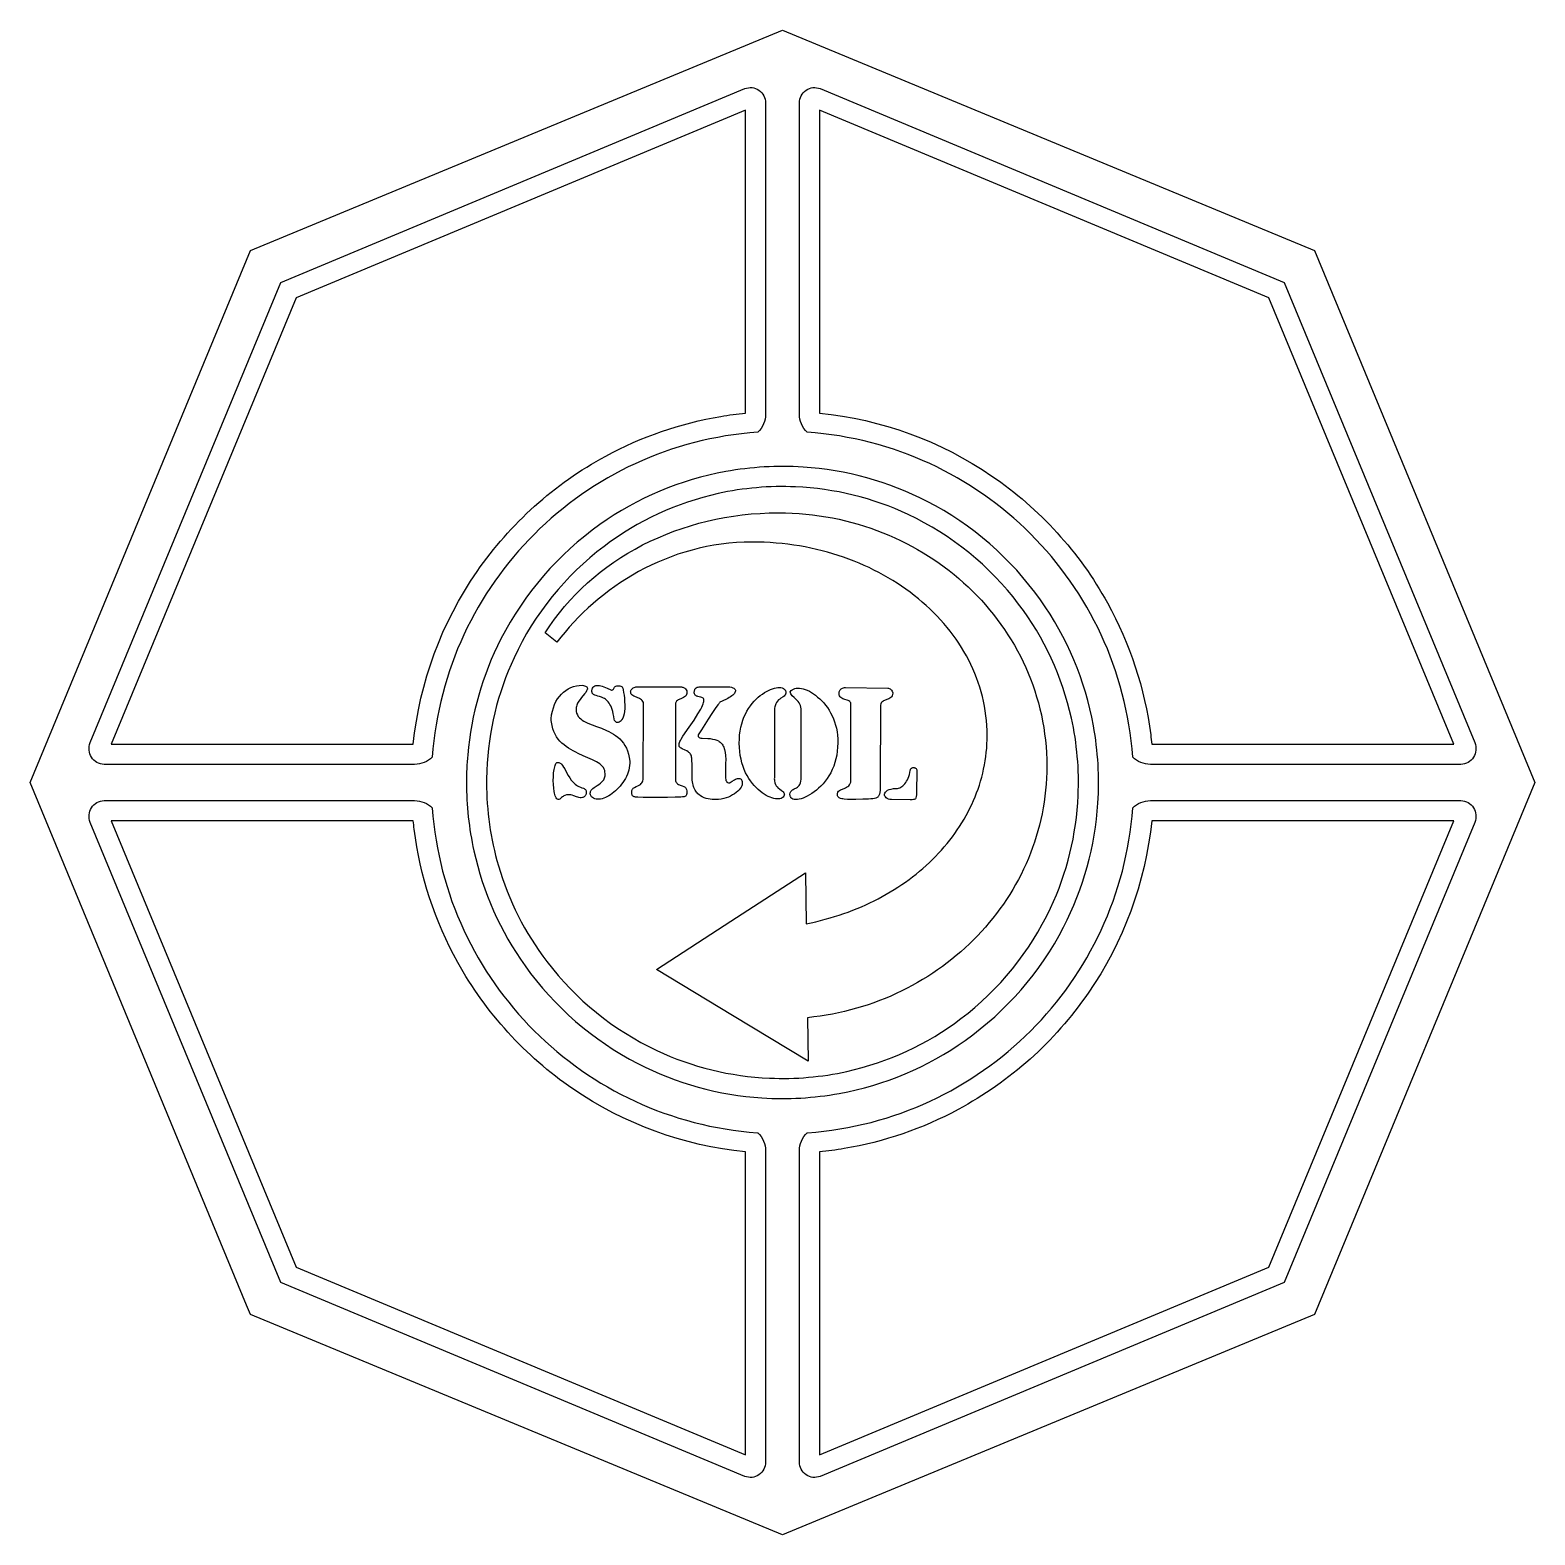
# Model space of a CAD drawing. Extents: x 0 to 300, y 0 to 300.
import ezdxf

# ---------------------------------------------------------------- set-up
doc = ezdxf.new("R2010")
doc.units = 0
doc.layers.add('Nível Padrão', color=18, linetype='CONTINUOUS')

msp = doc.modelspace()

# ---------------------------------------------------------------- linework, layer by layer
at = {"layer": 'Nível Padrão'}
for points in [[(43.93, 43.93), (43.17, 45.79), (0, 150), (43.93, 256.07), (150, 300), (256.07, 256.07), (300, 150), (256.07, 43.93), (150, 0), (43.93, 43.93)], [(102.69, 179.85), (103.59, 181.22), (104.54, 182.55), (105.53, 183.85), (106.57, 185.12), (107.65, 186.35), (108.78, 187.54), (109.94, 188.7), (111.15, 189.82), (112.4, 190.9), (113.68, 191.94), (115, 192.94), (116.36, 193.91), (117.75, 194.83), (119.17, 195.71), (120.63, 196.55), (122.12, 197.35), (123.64, 198.1), (125.18, 198.81), (126.76, 199.47), (128.36, 200.09), (129.98, 200.67), (131.63, 201.2), (133.3, 201.68), (135, 202.11), (136.71, 202.49), (138.45, 202.83), (140.2, 203.11), (141.97, 203.35), (143.75, 203.53), (145.56, 203.66), (147.37, 203.74), (149.19, 203.77), (150.58, 203.75), (151.95, 203.7), (153.31, 203.62), (154.66, 203.51), (156.01, 203.36), (157.34, 203.19), (158.66, 202.98), (159.98, 202.74), (161.28, 202.48), (162.56, 202.18), (163.84, 201.85), (165.1, 201.5), (166.35, 201.12), (167.59, 200.71), (168.81, 200.27), (170.02, 199.8), (171.21, 199.31), (172.39, 198.79), (173.55, 198.25), (174.69, 197.67), (175.82, 197.08), (176.94, 196.46), (178.03, 195.81), (179.11, 195.15), (180.16, 194.45), (181.2, 193.74), (182.22, 193), (183.22, 192.24), (184.21, 191.46), (185.17, 190.65), (186.11, 189.83), (187.02, 188.98), (187.92, 188.11), (188.8, 187.23), (189.65, 186.32), (190.48, 185.4), (191.28, 184.45), (192.07, 183.49), (192.82, 182.51), (193.56, 181.51), (194.27, 180.49), (194.95, 179.46), (195.61, 178.41), (196.24, 177.35), (196.84, 176.27), (197.42, 175.17), (197.97, 174.06), (198.49, 172.94), (198.98, 171.8), (199.45, 170.64), (199.88, 169.48), (200.29, 168.3), (200.66, 167.11), (201.01, 165.9), (201.32, 164.69), (201.61, 163.46), (201.86, 162.22), (202.08, 160.97), (202.26, 159.72), (202.42, 158.45), (202.54, 157.17), (202.63, 155.89), (202.68, 154.59), (202.69, 153.29), (202.68, 152.07), (202.63, 150.86), (202.56, 149.66), (202.45, 148.47), (202.32, 147.28), (202.16, 146.1), (201.96, 144.93), (201.75, 143.77), (201.5, 142.62), (201.22, 141.48), (200.92, 140.35), (200.59, 139.23), (200.24, 138.12), (199.85, 137.02), (199.45, 135.93), (199.01, 134.85), (198.55, 133.79), (198.07, 132.74), (197.56, 131.69), (197.03, 130.67), (196.48, 129.65), (195.9, 128.65), (195.3, 127.67), (194.67, 126.69), (194.03, 125.74), (193.36, 124.79), (192.67, 123.86), (191.96, 122.95), (191.22, 122.06), (190.47, 121.17), (189.7, 120.31), (188.9, 119.46), (188.09, 118.63), (187.26, 117.82), (186.4, 117.02), (185.53, 116.25), (184.64, 115.49), (183.74, 114.75), (182.81, 114.02), (181.87, 113.32), (180.91, 112.64), (179.94, 111.98), (178.95, 111.34), (177.94, 110.71), (176.92, 110.11), (175.88, 109.53), (174.83, 108.98), (173.76, 108.44), (172.68, 107.93), (171.59, 107.43), (170.48, 106.97), (169.36, 106.52), (168.22, 106.1), (167.08, 105.7), (165.92, 105.33), (164.75, 104.98), (163.56, 104.65), (162.37, 104.36), (161.17, 104.08), (159.95, 103.83), (158.73, 103.61), (157.49, 103.42), (156.25, 103.25), (155, 103.11), (155.13, 94.43), (140.01, 103.56), (124.9, 112.69), (139.73, 122.35), (154.57, 132), (154.72, 121.84), (155.69, 122.04), (156.64, 122.25), (157.59, 122.48), (158.53, 122.73), (159.47, 122.99), (160.39, 123.26), (161.3, 123.55), (162.21, 123.86), (163.11, 124.18), (163.99, 124.52), (164.87, 124.87), (165.73, 125.23), (166.59, 125.61), (167.43, 126.01), (168.26, 126.41), (169.08, 126.83), (169.9, 127.27), (170.69, 127.72), (171.48, 128.18), (172.26, 128.65), (173.02, 129.14), (173.77, 129.64), (174.5, 130.15), (175.23, 130.67), (175.94, 131.21), (176.63, 131.75), (177.32, 132.31), (177.99, 132.88), (178.64, 133.46), (179.28, 134.06), (179.91, 134.66), (180.52, 135.27), (181.12, 135.9), (181.7, 136.53), (182.26, 137.18), (182.81, 137.83), (183.34, 138.49), (183.86, 139.17), (184.36, 139.85), (184.84, 140.54), (185.31, 141.24), (185.76, 141.95), (186.19, 142.67), (186.6, 143.4), (187, 144.13), (187.38, 144.87), (187.74, 145.62), (188.08, 146.38), (188.4, 147.15), (188.7, 147.92), (188.98, 148.7), (189.25, 149.48), (189.49, 150.28), (189.72, 151.07), (189.92, 151.88), (190.1, 152.69), (190.27, 153.51), (190.41, 154.33), (190.53, 155.16), (190.63, 155.99), (190.71, 156.83), (190.76, 157.68), (190.79, 158.52), (190.81, 159.38), (190.79, 160.37), (190.74, 161.36), (190.67, 162.34), (190.56, 163.32), (190.43, 164.29), (190.27, 165.25), (190.07, 166.2), (189.85, 167.15), (189.61, 168.08), (189.33, 169.01), (189.03, 169.93), (188.7, 170.84), (188.34, 171.74), (187.96, 172.63), (187.56, 173.51), (187.12, 174.38), (186.67, 175.24), (186.18, 176.09), (185.68, 176.93), (185.15, 177.75), (184.6, 178.57), (184.02, 179.37), (183.42, 180.16), (182.8, 180.93), (182.16, 181.7), (181.5, 182.44), (180.81, 183.18), (180.11, 183.9), (179.38, 184.61), (178.63, 185.3), (177.87, 185.98), (177.08, 186.64), (176.28, 187.29), (175.45, 187.92), (174.61, 188.53), (173.75, 189.13), (172.88, 189.71), (171.98, 190.27), (171.07, 190.82), (170.15, 191.35), (169.2, 191.86), (168.24, 192.35), (167.27, 192.83), (166.28, 193.28), (165.28, 193.72), (164.26, 194.13), (163.23, 194.53), (162.19, 194.9), (161.13, 195.26), (160.06, 195.59), (158.98, 195.91), (157.88, 196.2), (156.78, 196.47), (155.66, 196.72), (154.53, 196.95), (153.39, 197.15), (152.24, 197.33), (151.08, 197.49), (149.92, 197.62), (148.74, 197.74), (147.55, 197.82), (146.36, 197.88), (145.16, 197.92), (143.95, 197.93), (142.39, 197.91), (140.84, 197.83), (139.31, 197.7), (137.8, 197.52), (136.31, 197.3), (134.84, 197.03), (133.39, 196.71), (131.96, 196.35), (130.55, 195.95), (129.16, 195.5), (127.79, 195.02), (126.45, 194.49), (125.12, 193.93), (123.83, 193.34), (122.55, 192.71), (121.3, 192.04), (120.08, 191.35), (118.88, 190.62), (117.71, 189.87), (116.56, 189.08), (115.44, 188.27), (114.35, 187.44), (113.28, 186.58), (112.24, 185.7), (111.24, 184.79), (110.26, 183.87), (109.31, 182.93), (108.39, 181.97), (107.5, 180.99), (106.65, 180), (105.82, 178.99), (105.03, 177.98), (102.69, 179.85)], [(108.85, 164.54), (108.88, 164.15), (108.96, 163.79), (109.1, 163.47), (109.28, 163.17), (109.5, 162.9), (109.77, 162.66), (110.08, 162.43), (110.41, 162.23), (110.78, 162.03), (111.18, 161.85), (112.03, 161.5), (112.95, 161.16), (113.91, 160.8), (114.88, 160.4), (115.35, 160.17), (115.82, 159.93), (116.28, 159.66), (116.73, 159.36), (117.15, 159.04), (117.55, 158.68), (117.93, 158.29), (118.28, 157.86), (118.6, 157.38), (118.88, 156.87), (119.12, 156.3), (119.31, 155.68), (119.46, 155.01), (119.57, 154.28), (119.57, 153.83), (119.53, 153.38), (119.46, 152.93), (119.36, 152.49), (119.23, 152.05), (119.07, 151.63), (118.88, 151.21), (118.67, 150.8), (118.44, 150.4), (118.19, 150.02), (117.92, 149.65), (117.63, 149.29), (117.33, 148.96), (117.02, 148.64), (116.7, 148.33), (116.37, 148.05), (116.03, 147.8), (115.69, 147.56), (115.35, 147.35), (115.01, 147.16), (114.68, 147), (114.35, 146.87), (114.02, 146.77), (113.71, 146.7), (113.4, 146.66), (113.11, 146.65), (112.84, 146.68), (112.58, 146.75), (112.34, 146.85), (112.12, 146.99), (111.93, 147.16), (111.76, 147.38), (111.7, 147.57), (111.67, 147.74), (111.67, 147.9), (111.69, 148.06), (111.73, 148.2), (111.78, 148.33), (111.86, 148.45), (111.95, 148.57), (112.18, 148.79), (112.45, 149), (113.08, 149.4), (113.4, 149.61), (113.71, 149.84), (114, 150.1), (114.13, 150.24), (114.25, 150.39), (114.36, 150.55), (114.45, 150.72), (114.53, 150.91), (114.58, 151.11), (114.62, 151.32), (114.64, 151.55), (114.64, 151.8), (114.61, 152.06), (114.59, 152.22), (114.56, 152.38), (114.46, 152.68), (114.31, 152.96), (114.11, 153.22), (113.86, 153.47), (113.57, 153.7), (113.25, 153.92), (112.89, 154.13), (112.51, 154.34), (112.09, 154.54), (111.2, 154.94), (110.25, 155.34), (109.27, 155.78), (108.78, 156.02), (108.29, 156.28), (107.81, 156.55), (107.34, 156.84), (106.88, 157.15), (106.44, 157.48), (106.03, 157.85), (105.64, 158.24), (105.28, 158.66), (104.95, 159.12), (104.66, 159.62), (104.41, 160.15), (104.21, 160.72), (104.12, 161.03), (104.05, 161.34), (103.99, 161.67), (103.94, 162.01), (103.91, 162.36), (103.89, 162.72), (103.98, 163.49), (104.13, 164.21), (104.32, 164.89), (104.56, 165.53), (104.84, 166.12), (105.16, 166.67), (105.53, 167.16), (105.92, 167.61), (106.35, 168.01), (106.81, 168.36), (107.3, 168.66), (107.81, 168.91), (108.35, 169.11), (108.9, 169.26), (109.47, 169.35), (110.05, 169.39), (110.31, 169.34), (110.53, 169.28), (110.71, 169.22), (110.86, 169.14), (110.97, 169.06), (111.04, 168.97), (111.09, 168.87), (111.11, 168.76), (111.1, 168.64), (111.07, 168.52), (111.02, 168.39), (110.95, 168.25), (110.76, 167.96), (110.52, 167.65), (109.95, 166.96), (109.66, 166.58), (109.39, 166.2), (109.16, 165.8), (109.06, 165.59), (108.98, 165.39), (108.91, 165.18), (108.87, 164.97), (108.85, 164.75), (108.85, 164.54)], [(115.75, 168.47), (115.89, 168.42), (116.02, 168.42), (116.13, 168.46), (116.23, 168.54), (116.32, 168.64), (116.4, 168.76), (116.54, 168.99), (116.58, 169.06), (116.64, 169.12), (116.79, 169.21), (116.98, 169.26), (117.19, 169.29), (117.4, 169.28), (117.6, 169.26), (117.78, 169.22), (117.91, 169.16), (117.98, 169.14), (118.04, 169.07), (118.09, 168.97), (118.15, 168.83), (118.25, 168.45), (118.33, 167.97), (118.41, 167.4), (118.47, 166.78), (118.51, 166.12), (118.54, 165.45), (118.54, 164.78), (118.49, 164.18), (118.41, 163.66), (118.3, 163.22), (118.16, 162.85), (118, 162.54), (117.82, 162.3), (117.63, 162.13), (117.44, 162.01), (117.25, 161.95), (117.07, 161.94), (116.9, 161.98), (116.74, 162.07), (116.61, 162.21), (116.5, 162.39), (116.43, 162.6), (116.35, 163.16), (116.26, 163.67), (116.15, 164.13), (116.03, 164.55), (115.89, 164.92), (115.75, 165.26), (115.59, 165.56), (115.42, 165.83), (115.25, 166.06), (115.07, 166.27), (114.89, 166.44), (114.7, 166.6), (114.51, 166.73), (114.32, 166.84), (113.93, 167.01), (113.55, 167.14), (113.2, 167.24), (112.87, 167.32), (112.58, 167.42), (112.45, 167.48), (112.33, 167.55), (112.23, 167.63), (112.15, 167.72), (112.08, 167.84), (112.03, 167.97), (112, 168.12), (111.99, 168.3), (112.04, 168.58), (112.13, 168.81), (112.25, 169), (112.4, 169.14), (112.57, 169.25), (112.76, 169.31), (112.98, 169.35), (113.23, 169.35), (113.49, 169.32), (113.77, 169.27), (114.06, 169.19), (114.37, 169.08), (115.04, 168.81), (115.75, 168.47)], [(119.74, 168.02), (119.73, 168.14), (119.75, 168.26), (119.78, 168.36), (119.82, 168.46), (119.93, 168.63), (120.08, 168.77), (120.25, 168.88), (120.43, 168.96), (120.6, 169.01), (120.76, 169.04), (124.63, 169.07), (127.53, 169.07), (129.65, 169.04), (129.84, 169.04), (130, 169.01), (130.15, 168.98), (130.29, 168.93), (130.41, 168.87), (130.52, 168.81), (130.69, 168.65), (130.82, 168.48), (130.9, 168.3), (130.95, 168.12), (130.96, 167.96), (130.95, 167.74), (130.88, 167.55), (130.77, 167.37), (130.63, 167.22), (130.46, 167.09), (130.27, 166.97), (129.84, 166.75), (129.42, 166.55), (129.22, 166.45), (129.05, 166.34), (128.9, 166.23), (128.78, 166.1), (128.71, 165.96), (128.68, 165.8), (128.68, 150.58), (128.7, 150.35), (128.75, 150.15), (128.84, 149.99), (128.96, 149.84), (129.1, 149.73), (129.26, 149.62), (129.44, 149.54), (129.62, 149.46), (130, 149.34), (130.33, 149.21), (130.48, 149.14), (130.6, 149.07), (130.68, 148.97), (130.73, 148.87), (130.84, 148.63), (130.91, 148.35), (130.94, 148.06), (130.91, 147.78), (130.88, 147.64), (130.84, 147.52), (130.78, 147.41), (130.71, 147.32), (130.63, 147.24), (130.53, 147.19), (130.41, 147.16), (130.28, 147.16), (130.09, 147.13), (129.73, 147.1), (128.6, 147.05), (127.08, 147.02), (125.38, 147), (123.7, 147), (122.22, 147.01), (121.16, 147.05), (120.84, 147.07), (120.7, 147.1), (120.55, 147.11), (120.42, 147.14), (120.31, 147.2), (120.21, 147.27), (120.12, 147.35), (120.06, 147.45), (120, 147.56), (119.96, 147.68), (119.93, 147.93), (119.94, 148.18), (119.99, 148.42), (120.08, 148.64), (120.15, 148.76), (120.24, 148.86), (120.36, 148.95), (120.5, 149.03), (120.83, 149.18), (121.18, 149.33), (121.53, 149.52), (121.7, 149.63), (121.85, 149.77), (121.98, 149.93), (122.1, 150.11), (122.18, 150.33), (122.24, 150.58), (122.3, 165.74), (122.26, 165.97), (122.18, 166.16), (122.05, 166.33), (121.88, 166.48), (121.69, 166.61), (121.48, 166.72), (121.02, 166.92), (120.56, 167.12), (120.34, 167.22), (120.15, 167.34), (119.99, 167.48), (119.86, 167.63), (119.77, 167.81), (119.74, 168.02)], [(130.16, 159.24), (131.4, 161), (132.39, 162.46), (133.14, 163.66), (133.69, 164.62), (133.9, 165.02), (134.06, 165.37), (134.19, 165.68), (134.27, 165.94), (134.32, 166.17), (134.34, 166.36), (134.33, 166.51), (134.3, 166.64), (134.24, 166.75), (134.16, 166.83), (134.06, 166.9), (133.95, 166.95), (133.69, 167.02), (133.4, 167.07), (133.11, 167.14), (132.97, 167.18), (132.84, 167.24), (132.72, 167.32), (132.61, 167.41), (132.52, 167.53), (132.44, 167.68), (132.42, 167.87), (132.42, 168.05), (132.43, 168.21), (132.45, 168.35), (132.49, 168.47), (132.54, 168.59), (132.6, 168.68), (132.67, 168.77), (132.82, 168.9), (133, 168.98), (133.18, 169.03), (133.36, 169.04), (139.51, 169.04), (139.82, 168.98), (140.08, 168.9), (140.29, 168.8), (140.44, 168.68), (140.55, 168.55), (140.61, 168.41), (140.62, 168.26), (140.59, 168.1), (140.53, 167.93), (140.42, 167.76), (140.28, 167.59), (140.1, 167.42), (139.9, 167.25), (139.66, 167.08), (139.4, 166.92), (139.11, 166.76), (137.83, 166.17), (137.65, 166.08), (137.53, 165.99), (137.44, 165.9), (137.4, 165.8), (137.28, 165.7), (137.1, 165.48), (136.58, 164.77), (135.91, 163.78), (135.19, 162.65), (133.85, 160.53), (133.19, 159.47), (133.16, 159.39), (133.16, 159.3), (133.19, 159.2), (133.26, 159.09), (133.38, 158.99), (133.53, 158.92), (133.73, 158.86), (133.98, 158.84), (135.09, 158.79), (135.59, 158.74), (136.06, 158.67), (136.49, 158.58), (136.88, 158.45), (137.24, 158.28), (137.4, 158.17), (137.56, 158.06), (137.7, 157.93), (137.84, 157.78), (137.96, 157.62), (138.08, 157.45), (138.18, 157.25), (138.28, 157.04), (138.36, 156.81), (138.44, 156.57), (138.56, 156), (138.63, 155.36), (138.67, 154.61), (138.66, 153.77), (138.66, 150.86), (138.67, 150.63), (138.73, 150.42), (138.81, 150.24), (138.92, 150.09), (139.05, 149.99), (139.21, 149.93), (139.29, 149.93), (139.38, 149.94), (139.47, 149.96), (139.57, 150.01), (139.99, 150.28), (140.4, 150.53), (140.61, 150.64), (140.83, 150.73), (141.05, 150.78), (141.28, 150.8), (141.47, 150.79), (141.63, 150.73), (141.76, 150.65), (141.85, 150.53), (141.92, 150.38), (141.96, 150.2), (141.97, 150), (141.96, 149.78), (141.93, 149.55), (141.86, 149.31), (141.73, 149.06), (141.55, 148.8), (141.33, 148.53), (141.07, 148.27), (140.77, 148.01), (140.43, 147.75), (140.06, 147.52), (139.65, 147.3), (139.22, 147.1), (138.76, 146.92), (138.28, 146.78), (137.78, 146.68), (137.26, 146.61), (136.72, 146.59), (136.35, 146.59), (135.96, 146.61), (135.56, 146.66), (135.16, 146.72), (134.76, 146.82), (134.37, 146.95), (133.99, 147.12), (133.63, 147.33), (133.29, 147.6), (133.13, 147.75), (132.97, 147.91), (132.83, 148.09), (132.7, 148.29), (132.57, 148.5), (132.46, 148.73), (132.35, 148.97), (132.26, 149.23), (132.18, 149.51), (132.11, 149.81), (132.06, 150.13), (132.02, 150.47), (132, 150.82), (131.99, 151.2), (131.96, 153.22), (131.93, 154.85), (131.89, 155.08), (131.84, 155.28), (131.76, 155.46), (131.67, 155.62), (131.57, 155.77), (131.45, 155.89), (131.33, 156.01), (131.19, 156.11), (130.9, 156.29), (130.6, 156.44), (130.02, 156.7), (129.77, 156.85), (129.67, 156.92), (129.57, 157.01), (129.49, 157.11), (129.43, 157.21), (129.39, 157.33), (129.37, 157.46), (129.37, 157.61), (129.39, 157.78), (129.45, 157.97), (129.53, 158.17), (129.64, 158.4), (129.78, 158.66), (130.16, 159.24)], [(141.39, 157.82), (141.4, 158.66), (141.45, 159.48), (141.54, 160.26), (141.68, 161.01), (141.86, 161.72), (142.08, 162.4), (142.32, 163.04), (142.6, 163.65), (142.91, 164.23), (143.24, 164.78), (143.59, 165.29), (143.96, 165.76), (144.34, 166.21), (144.74, 166.62), (145.15, 166.99), (145.56, 167.33), (145.98, 167.64), (146.39, 167.92), (146.81, 168.16), (147.22, 168.37), (147.62, 168.55), (148.01, 168.69), (148.38, 168.8), (148.74, 168.88), (149.08, 168.92), (149.39, 168.93), (149.68, 168.91), (149.94, 168.85), (150.17, 168.77), (150.36, 168.64), (150.51, 168.49), (150.62, 168.3), (150.66, 168.15), (150.67, 168.01), (150.67, 167.88), (150.66, 167.77), (150.63, 167.66), (150.59, 167.56), (150.47, 167.38), (150.31, 167.23), (150.12, 167.09), (149.68, 166.8), (149.45, 166.64), (149.22, 166.45), (149.01, 166.23), (148.81, 165.97), (148.65, 165.66), (148.58, 165.48), (148.52, 165.28), (148.47, 165.07), (148.43, 164.84), (148.41, 164.59), (148.4, 164.31), (148.4, 151.2), (148.38, 150.96), (148.37, 150.73), (148.38, 150.52), (148.4, 150.31), (148.48, 149.95), (148.61, 149.63), (148.77, 149.35), (148.95, 149.11), (149.16, 148.9), (149.37, 148.71), (149.79, 148.39), (149.97, 148.25), (150.13, 148.11), (150.26, 147.97), (150.34, 147.83), (150.37, 147.67), (150.36, 147.59), (150.34, 147.5), (150.24, 147.28), (150.11, 147.1), (149.93, 146.95), (149.72, 146.84), (149.48, 146.77), (149.21, 146.73), (148.92, 146.72), (148.6, 146.75), (148.26, 146.82), (147.9, 146.92), (147.53, 147.06), (147.14, 147.23), (146.75, 147.43), (146.35, 147.67), (145.95, 147.94), (145.54, 148.25), (145.14, 148.6), (144.75, 148.97), (144.36, 149.39), (143.99, 149.83), (143.63, 150.31), (143.28, 150.83), (142.96, 151.37), (142.65, 151.96), (142.38, 152.57), (142.13, 153.22), (141.91, 153.9), (141.73, 154.62), (141.58, 155.37), (141.47, 156.15), (141.41, 156.97), (141.39, 157.82)], [(161, 157.93), (160.99, 157.07), (160.93, 156.25), (160.82, 155.45), (160.66, 154.69), (160.46, 153.96), (160.21, 153.26), (159.93, 152.59), (159.61, 151.96), (159.27, 151.36), (158.89, 150.79), (158.5, 150.26), (158.08, 149.76), (157.65, 149.3), (157.21, 148.87), (156.76, 148.47), (156.3, 148.12), (155.85, 147.8), (155.39, 147.52), (154.95, 147.27), (154.51, 147.06), (154.09, 146.89), (153.69, 146.76), (153.31, 146.67), (152.96, 146.62), (152.63, 146.61), (152.34, 146.63), (152.08, 146.7), (151.87, 146.81), (151.77, 146.88), (151.69, 146.96), (151.63, 147.05), (151.57, 147.16), (151.53, 147.27), (151.5, 147.39), (151.48, 147.53), (151.48, 147.67), (151.55, 147.95), (151.66, 148.18), (151.8, 148.36), (151.97, 148.51), (152.15, 148.63), (152.35, 148.74), (152.76, 148.96), (152.96, 149.08), (153.15, 149.23), (153.32, 149.41), (153.47, 149.63), (153.58, 149.91), (153.67, 150.25), (153.71, 150.66), (153.7, 151.15), (153.7, 164.31), (153.72, 164.69), (153.68, 165.03), (153.6, 165.34), (153.48, 165.62), (153.32, 165.88), (153.15, 166.12), (152.95, 166.33), (152.75, 166.54), (152.33, 166.92), (151.95, 167.28), (151.8, 167.46), (151.67, 167.66), (151.58, 167.86), (151.54, 168.08), (151.71, 168.31), (151.92, 168.49), (152.16, 168.64), (152.43, 168.74), (152.73, 168.8), (153.05, 168.83), (153.4, 168.81), (153.76, 168.76), (154.14, 168.67), (154.53, 168.54), (154.93, 168.38), (155.35, 168.18), (155.76, 167.94), (156.18, 167.68), (156.6, 167.38), (157.01, 167.04), (157.42, 166.68), (157.82, 166.28), (158.21, 165.86), (158.59, 165.4), (158.95, 164.92), (159.29, 164.41), (159.6, 163.87), (159.89, 163.31), (160.16, 162.72), (160.39, 162.1), (160.59, 161.46), (160.76, 160.8), (160.88, 160.11), (160.96, 159.41), (161, 158.68), (161, 157.93)], [(164.59, 146.64), (163.69, 146.63), (162.93, 146.64), (162.31, 146.68), (162.04, 146.72), (161.8, 146.76), (161.59, 146.82), (161.42, 146.89), (161.27, 146.97), (161.15, 147.07), (161.06, 147.18), (160.99, 147.31), (160.95, 147.45), (160.94, 147.61), (160.95, 147.75), (160.97, 147.87), (161.01, 147.98), (161.05, 148.08), (161.19, 148.25), (161.36, 148.39), (161.56, 148.52), (161.79, 148.62), (162.28, 148.82), (162.53, 148.92), (162.77, 149.04), (163, 149.17), (163.2, 149.34), (163.37, 149.53), (163.44, 149.65), (163.5, 149.77), (163.55, 149.91), (163.59, 150.06), (163.61, 150.23), (163.62, 150.41), (163.62, 165.62), (163.59, 165.85), (163.51, 166.02), (163.4, 166.16), (163.24, 166.28), (163.06, 166.36), (162.86, 166.44), (162.43, 166.56), (162.21, 166.62), (162, 166.7), (161.8, 166.79), (161.62, 166.92), (161.48, 167.07), (161.36, 167.26), (161.3, 167.5), (161.28, 167.79), (161.29, 167.94), (161.31, 168.09), (161.35, 168.22), (161.41, 168.34), (161.47, 168.45), (161.55, 168.54), (161.72, 168.7), (161.93, 168.82), (162.15, 168.9), (162.37, 168.93), (162.59, 168.93), (170.97, 168.82), (171.11, 168.8), (171.27, 168.75), (171.44, 168.67), (171.61, 168.56), (171.76, 168.42), (171.88, 168.24), (171.96, 168.03), (171.99, 167.91), (171.99, 167.79), (171.96, 167.52), (171.88, 167.29), (171.76, 167.09), (171.6, 166.94), (171.42, 166.81), (171.22, 166.7), (170.79, 166.52), (170.35, 166.35), (170.15, 166.26), (169.97, 166.15), (169.81, 166.02), (169.68, 165.86), (169.59, 165.68), (169.54, 165.45), (169.49, 149.55), (169.49, 148.96), (169.47, 148.45), (169.42, 148.03), (169.34, 147.69), (169.23, 147.41), (169.15, 147.29), (169.07, 147.19), (168.98, 147.1), (168.88, 147.02), (168.64, 146.9), (168.35, 146.82), (168.01, 146.76), (167.6, 146.73), (167.14, 146.71), (166.01, 146.69), (164.59, 146.64)], [(110.33, 147.1), (110.22, 147.04), (110.12, 147), (109.89, 146.96), (109.66, 146.97), (109.41, 147.01), (109.17, 147.08), (108.91, 147.17), (108.37, 147.36), (108.1, 147.45), (107.81, 147.52), (107.52, 147.56), (107.22, 147.56), (106.91, 147.51), (106.59, 147.4), (106.43, 147.33), (106.27, 147.23), (106.11, 147.12), (105.94, 146.99), (105.76, 146.8), (105.59, 146.68), (105.43, 146.62), (105.29, 146.62), (105.15, 146.67), (105.02, 146.76), (104.91, 146.91), (104.8, 147.1), (104.71, 147.32), (104.62, 147.58), (104.55, 147.86), (104.49, 148.18), (104.39, 148.87), (104.33, 149.61), (104.31, 150.39), (104.32, 151.16), (104.37, 151.9), (104.46, 152.57), (104.58, 153.15), (104.66, 153.39), (104.74, 153.6), (104.83, 153.77), (104.93, 153.89), (105.03, 153.97), (105.15, 154), (105.3, 154), (105.44, 153.99), (105.57, 153.94), (105.7, 153.88), (105.82, 153.79), (105.94, 153.68), (106.16, 153.41), (106.37, 153.08), (106.58, 152.7), (107.03, 151.84), (107.29, 151.38), (107.58, 150.93), (107.9, 150.48), (108.26, 150.06), (108.47, 149.86), (108.68, 149.68), (108.92, 149.5), (109.16, 149.34), (109.43, 149.2), (109.71, 149.07), (110.01, 148.96), (110.33, 148.87), (110.48, 148.79), (110.6, 148.7), (110.7, 148.6), (110.78, 148.49), (110.84, 148.36), (110.87, 148.23), (110.89, 148.1), (110.89, 147.96), (110.87, 147.83), (110.83, 147.69), (110.78, 147.57), (110.72, 147.45), (110.64, 147.34), (110.55, 147.24), (110.45, 147.16), (110.33, 147.1)], [(171.71, 146.59), (171.39, 146.62), (171.12, 146.7), (170.87, 146.81), (170.67, 146.95), (170.52, 147.12), (170.41, 147.3), (170.36, 147.5), (170.36, 147.7), (170.41, 147.9), (170.53, 148.1), (170.71, 148.28), (170.96, 148.45), (171.27, 148.59), (171.66, 148.7), (172.13, 148.78), (172.68, 148.81), (172.91, 148.82), (173.14, 148.87), (173.37, 148.95), (173.59, 149.05), (173.8, 149.18), (174.01, 149.34), (174.21, 149.53), (174.4, 149.75), (174.57, 149.99), (174.74, 150.26), (174.9, 150.56), (175.04, 150.88), (175.17, 151.22), (175.29, 151.59), (175.39, 151.98), (175.47, 152.4), (175.49, 152.53), (175.54, 152.65), (175.6, 152.74), (175.68, 152.83), (175.78, 152.89), (175.88, 152.94), (175.99, 152.97), (176.1, 152.98), (176.22, 152.97), (176.33, 152.95), (176.44, 152.9), (176.54, 152.84), (176.62, 152.76), (176.7, 152.66), (176.75, 152.54), (176.78, 152.4), (176.72, 147.95), (176.7, 147.53), (176.66, 147.2), (176.6, 146.95), (176.56, 146.85), (176.5, 146.77), (176.44, 146.7), (176.35, 146.65), (176.26, 146.61), (176.14, 146.58), (175.85, 146.54), (175.47, 146.53), (171.71, 146.59)]]:
    msp.add_lwpolyline(points, close=True, dxfattribs=at)
for points in [[(80.18, 155.07, -0.197486), (76.66, 153.62), (14.75, 153.62), (14.38, 153.64), (14.01, 153.72), (13.66, 153.83), (13.33, 153.99), (13.02, 154.19), (12.73, 154.43), (12.47, 154.71), (12.25, 155.02), (12.06, 155.35), (11.92, 155.71), (11.82, 156.07), (11.76, 156.45), (11.75, 156.83), (11.79, 157.21), (11.87, 157.58), (12, 157.95), (49.98, 249.66), (142.49, 288.33), (142.85, 288.45), (143.21, 288.52), (143.57, 288.55), (143.93, 288.54), (144.29, 288.47), (144.64, 288.37), (144.98, 288.22), (145.3, 288.02), (145.59, 287.79), (145.85, 287.52), (146.08, 287.23), (146.27, 286.91), (146.42, 286.56), (146.53, 286.2), (146.59, 285.83), (146.62, 285.45), (146.62, 223.43, -0.204006), (145.08, 219.83), (143.46, 219.7), (141.85, 219.53), (140.25, 219.32), (138.66, 219.08), (137.09, 218.81), (135.52, 218.5), (133.97, 218.15), (132.43, 217.77), (130.91, 217.36), (129.4, 216.91), (127.9, 216.44), (126.42, 215.92), (124.95, 215.38), (123.5, 214.81), (122.07, 214.2), (120.65, 213.56), (119.25, 212.9), (117.86, 212.2), (116.5, 211.47), (115.15, 210.72), (113.82, 209.93), (112.51, 209.12), (111.22, 208.28), (109.95, 207.41), (108.7, 206.52), (107.47, 205.6), (106.26, 204.65), (105.07, 203.68), (103.91, 202.68), (102.76, 201.66), (101.64, 200.61), (100.55, 199.54), (99.47, 198.44), (98.42, 197.32), (97.4, 196.18), (96.4, 195.02), (95.42, 193.84), (94.47, 192.63), (93.55, 191.4), (92.65, 190.15), (91.79, 188.88), (90.94, 187.59), (90.13, 186.29), (89.34, 184.96), (88.58, 183.61), (87.86, 182.25), (87.16, 180.87), (86.49, 179.47), (85.85, 178.05), (85.24, 176.62), (84.66, 175.17), (84.12, 173.71), (83.6, 172.23), (83.12, 170.73), (82.67, 169.22), (82.26, 167.7), (81.88, 166.16), (81.53, 164.62), (81.22, 163.05), (80.94, 161.48), (80.69, 159.89), (80.49, 158.29), (80.32, 156.69), (80.18, 155.07), (80.18, 155.07)], [(219.82, 155.07), (219.68, 156.69), (219.51, 158.3), (219.31, 159.89), (219.06, 161.48), (218.78, 163.05), (218.47, 164.62), (218.12, 166.17), (217.74, 167.7), (217.33, 169.23), (216.88, 170.74), (216.4, 172.23), (215.88, 173.71), (215.34, 175.18), (214.76, 176.62), (214.15, 178.06), (213.51, 179.47), (212.84, 180.87), (212.14, 182.25), (211.41, 183.62), (210.66, 184.96), (209.87, 186.29), (209.05, 187.6), (208.21, 188.89), (207.34, 190.16), (206.45, 191.41), (205.52, 192.64), (204.57, 193.84), (203.6, 195.03), (202.6, 196.19), (201.57, 197.33), (200.52, 198.45), (199.45, 199.55), (198.35, 200.62), (197.23, 201.67), (196.09, 202.69), (194.92, 203.69), (193.73, 204.66), (192.53, 205.61), (191.3, 206.53), (190.05, 207.42), (188.77, 208.29), (187.48, 209.13), (186.17, 209.94), (184.84, 210.73), (183.5, 211.48), (182.13, 212.21), (180.75, 212.9), (179.35, 213.57), (177.93, 214.21), (176.49, 214.81), (175.04, 215.39), (173.58, 215.93), (172.1, 216.44), (170.6, 216.92), (169.09, 217.37), (167.56, 217.78), (166.03, 218.16), (164.48, 218.5), (162.91, 218.81), (161.34, 219.09), (159.75, 219.33), (158.15, 219.53), (156.54, 219.7), (154.92, 219.83, -0.203998), (153.38, 223.43), (153.38, 285.45), (153.41, 285.83), (153.47, 286.2), (153.58, 286.56), (153.73, 286.91), (153.92, 287.23), (154.15, 287.52), (154.41, 287.79), (154.71, 288.02), (155.02, 288.22), (155.36, 288.37), (155.71, 288.47), (156.07, 288.54), (156.43, 288.55), (156.79, 288.52), (157.15, 288.45), (157.51, 288.33), (250.02, 249.66), (288.01, 157.95), (288.13, 157.58), (288.21, 157.21), (288.25, 156.83), (288.24, 156.45), (288.18, 156.07), (288.08, 155.71), (287.94, 155.35), (287.75, 155.02), (287.53, 154.71), (287.27, 154.43), (286.98, 154.19), (286.67, 153.99), (286.34, 153.83), (285.99, 153.72), (285.62, 153.64), (285.25, 153.62), (223.34, 153.62, -0.197486), (219.82, 155.07), (219.82, 155.07)], [(76.39, 157.62, -0.12671), (89.12, 192.07, -0.117517), (114.75, 215.08, -0.082896), (137.69, 222.98, -0.016861), (142.62, 223.64), (142.62, 284.04), (53.05, 246.6), (16.19, 157.62), (76.39, 157.62)], [(223.61, 157.62), (283.81, 157.62), (246.95, 246.6), (157.38, 284.04), (157.38, 223.64, -0.126175), (191.75, 211.1, -0.116618), (214.77, 185.82, -0.094986), (223.4, 159.49, -0.006378), (223.61, 157.62)], [(87, 150, 0.054318), (88.47, 136.39, 0.101067), (98.67, 113.47, 0.119297), (121.17, 93.97, 0.103493), (145.91, 87.13, 0.060839), (161.31, 88.01, 0.109943), (186.41, 98.58, 0.119927), (206.03, 121.17, 0.103493), (212.87, 145.91, 0.060839), (211.99, 161.31, 0.109943), (201.42, 186.41, 0.119927), (178.83, 206.03, 0.103493), (154.09, 212.87, 0.060839), (138.69, 211.99, 0.109877), (113.61, 201.43, 0.120973), (93.86, 178.61, 0.096754), (87.24, 155.52, 0.021823), (87, 150)], [(91, 150, 0.071455), (93.36, 133.41, 0.091783), (103.02, 114.31, 0.120741), (124.93, 96.58, 0.099438), (147.4, 91.06, 0.065578), (162.84, 92.4, 0.107818), (185.57, 102.92, 0.121394), (203.42, 124.93, 0.099438), (208.94, 147.4, 0.065578), (207.6, 162.84, 0.107818), (197.08, 185.57, 0.121394), (175.07, 203.42, 0.099438), (152.6, 208.94, 0.065573), (137.16, 207.6, 0.107758), (114.44, 197.08, 0.122408), (96.48, 174.87, 0.099256), (91.05, 152.42, 0.010199), (91, 150)], [(145.08, 80.17, -0.204006), (146.62, 76.57), (146.62, 14.55), (146.59, 14.17), (146.53, 13.79), (146.42, 13.44), (146.27, 13.09), (146.08, 12.77), (145.85, 12.48), (145.59, 12.21), (145.3, 11.98), (144.98, 11.78), (144.64, 11.63), (144.29, 11.53), (143.93, 11.46), (143.57, 11.45), (143.21, 11.48), (142.85, 11.55), (142.49, 11.67), (49.98, 50.34), (12, 142.05), (11.87, 142.42), (11.79, 142.79), (11.75, 143.17), (11.76, 143.55), (11.82, 143.93), (11.92, 144.29), (12.06, 144.65), (12.25, 144.98), (12.47, 145.29), (12.73, 145.57), (13.02, 145.81), (13.33, 146.01), (13.66, 146.17), (14.01, 146.28), (14.38, 146.35), (14.75, 146.38), (76.66, 146.38, -0.19747), (80.18, 144.93), (80.32, 143.32), (80.49, 141.71), (80.69, 140.11), (80.94, 138.52), (81.21, 136.95), (81.53, 135.39), (81.87, 133.84), (82.25, 132.31), (82.67, 130.78), (83.12, 129.28), (83.6, 127.78), (84.11, 126.3), (84.66, 124.84), (85.23, 123.39), (85.84, 121.96), (86.48, 120.54), (87.15, 119.15), (87.85, 117.77), (88.57, 116.4), (89.33, 115.06), (90.12, 113.73), (90.93, 112.42), (91.77, 111.13), (92.64, 109.87), (93.54, 108.62), (94.46, 107.39), (95.41, 106.18), (96.38, 105), (97.38, 103.83), (98.4, 102.69), (99.45, 101.58), (100.52, 100.48), (101.62, 99.41), (102.74, 98.36), (103.88, 97.34), (105.04, 96.34), (106.23, 95.37), (107.44, 94.42), (108.67, 93.5), (109.92, 92.61), (111.18, 91.74), (112.47, 90.9), (113.78, 90.09), (115.11, 89.3), (116.46, 88.55), (117.82, 87.82), (119.2, 87.12), (120.6, 86.45), (122.02, 85.82), (123.45, 85.21), (124.9, 84.63), (126.36, 84.09), (127.84, 83.58), (129.34, 83.1), (130.85, 82.65), (132.37, 82.24), (133.91, 81.86), (135.46, 81.51), (137.02, 81.2), (138.59, 80.93), (140.18, 80.68), (141.78, 80.48), (143.38, 80.31), (145, 80.18), (145.05, 80.18), (145.08, 80.17)], [(155.01, 80.18), (156.63, 80.31), (158.24, 80.48), (159.84, 80.69), (161.43, 80.93), (163, 81.21), (164.56, 81.52), (166.11, 81.87), (167.65, 82.25), (169.17, 82.66), (170.68, 83.11), (172.18, 83.59), (173.66, 84.1), (175.12, 84.65), (176.57, 85.23), (178, 85.83), (179.42, 86.47), (180.82, 87.14), (182.2, 87.84), (183.56, 88.56), (184.91, 89.32), (186.24, 90.1), (187.54, 90.92), (188.83, 91.76), (190.1, 92.62), (191.35, 93.52), (192.58, 94.44), (193.78, 95.39), (194.97, 96.36), (196.13, 97.36), (197.27, 98.38), (198.39, 99.43), (199.49, 100.5), (200.56, 101.59), (201.61, 102.71), (202.63, 103.85), (203.63, 105.01), (204.6, 106.2), (205.55, 107.41), (206.47, 108.63), (207.37, 109.88), (208.24, 111.15), (209.08, 112.44), (209.89, 113.74), (210.67, 115.07), (211.43, 116.41), (212.16, 117.78), (212.86, 119.16), (213.52, 120.56), (214.16, 121.97), (214.77, 123.4), (215.35, 124.85), (215.89, 126.31), (216.4, 127.79), (216.88, 129.28), (217.33, 130.79), (217.75, 132.31), (218.13, 133.85), (218.47, 135.39), (218.79, 136.95), (219.06, 138.53), (219.31, 140.11), (219.51, 141.71), (219.68, 143.32), (219.82, 144.93, -0.19747), (223.34, 146.38), (285.25, 146.38), (285.62, 146.35), (285.99, 146.28), (286.34, 146.17), (286.67, 146.01), (286.98, 145.81), (287.27, 145.57), (287.53, 145.29), (287.75, 144.98), (287.94, 144.65), (288.08, 144.29), (288.18, 143.93), (288.24, 143.55), (288.25, 143.17), (288.21, 142.79), (288.13, 142.42), (288, 142.05), (250.02, 50.34), (157.51, 11.67), (157.15, 11.55), (156.79, 11.48), (156.43, 11.45), (156.07, 11.46), (155.71, 11.53), (155.36, 11.63), (155.02, 11.78), (154.7, 11.98), (154.41, 12.21), (154.15, 12.48), (153.92, 12.77), (153.73, 13.09), (153.58, 13.44), (153.47, 13.79), (153.4, 14.17), (153.38, 14.55), (153.38, 76.57, -0.204021), (154.92, 80.17), (154.96, 80.18), (155.01, 80.18)], [(142.62, 76.36, -0.126351), (108.2, 88.93, -0.116257), (85.26, 114.13, -0.095775), (76.58, 140.68, -0.005794), (76.39, 142.38), (16.19, 142.38), (53.05, 53.4), (142.62, 15.96), (142.62, 76.36)], [(157.38, 76.36), (157.38, 15.96), (246.95, 53.4), (283.81, 142.38), (223.61, 142.38, -0.126533), (210.91, 107.97, -0.118528), (185.03, 84.81, -0.082126), (162.29, 77.02, -0.016772), (157.38, 76.36)]]:
    msp.add_lwpolyline(points, format="xyb", close=True, dxfattribs=at)

doc.saveas('drawing.dxf')
